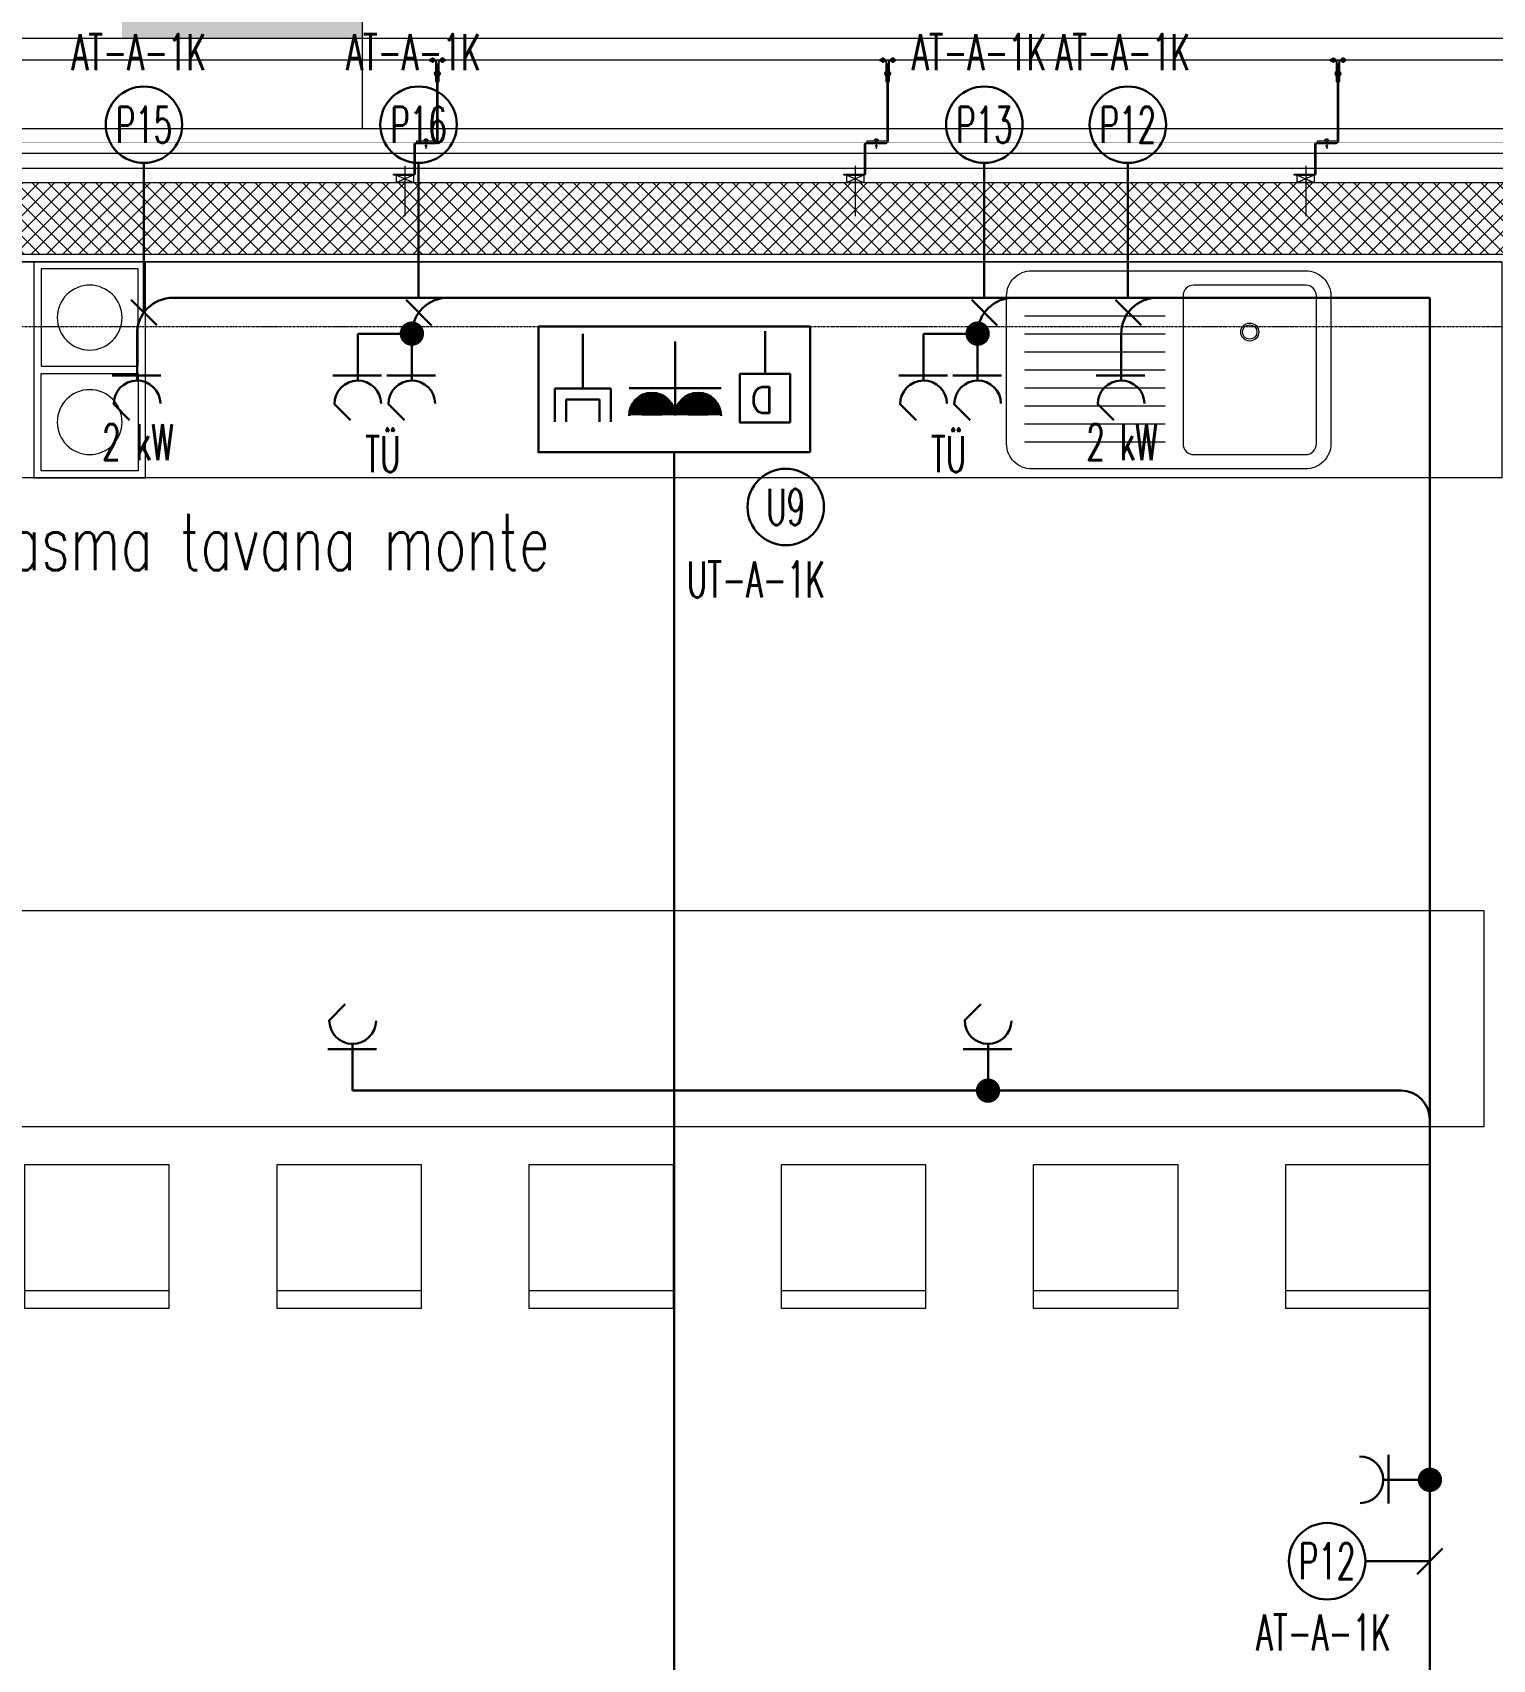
# Model space of a CAD drawing. Extents: x -1439 to 23780, y -1362 to 4476.
# Drawn here: x 8117.6 to 8522.9, y 2415.2 to 2866.6 of the extents above; entities that cross this region are included whole.
import ezdxf
from ezdxf.enums import TextEntityAlignment as Align

# ---------------------------------------------------------------- set-up
doc = ezdxf.new("R2010")
doc.units = 0
doc.header["$MEASUREMENT"] = 0
doc.linetypes.add('Audi$0$DASHDOT2', pattern=[0.5, 0.25, -0.125, 0, -0.125])
doc.layers.get('0').update_dxf_attribs({"color": 9, "lineweight": 9})
for name, color, linetype, lineweight in [('Audi$0$00', 8, 'Continuous', 9), ('Audi$0$05', 8, 'Continuous', 9), ('Audi$0$06C', 8, 'Continuous', 9), ('Audi$0$06D', 8, 'Continuous', 9), ('Audi$0$09W', 8, 'Continuous', 9), ('Audi$0$10', 8, 'Continuous', 9), ('Audi$0$14', 8, 'Continuous', 9), ('Audi$0$22', 8, 'Continuous', 9), ('Audi$0$24', 8, 'Audi$0$DASHDOT2', 9), ('Audi$0$33', 8, 'Audi$0$BATTING', 9), ('Audi$0$35', 8, 'Continuous', 9), ('E-1x8 W ACİL ÇIKIŞ ARMATÜRÜ (TİP1)', 7, 'Continuous', 30), ('E-DATA PRİZİ (RJ45)', 7, 'Continuous', 30), ('E-KABLO', 7, 'Continuous', 30), ('E-KAPAKLI PRİZ', 7, 'Continuous', 30), ('E-LINYE', 7, 'Continuous', 30), ('E-PRİZ', 7, 'Continuous', 30), ('E-TV PRİZİ', 7, 'Continuous', 30), ('E-YAZI', 7, 'Continuous', 30), ('E-ÇİFTLİ UPS PRİZ', 7, 'Continuous', 30)]:
    doc.layers.add(name, color=color, linetype=linetype, lineweight=lineweight)
doc.styles.add('Audi$0$Arial', font='arial.ttf', dxfattribs={"height": 2.5})
doc.styles.add('E-YAZI', font='txttw.shx')
doc.linetypes.add('Audi$0$BATTING', pattern='A,0.0001,-0.1,[134,ltypeshp.shx,S=0.1,R=0,X=-0.1,Y=0],-0.2,[134,ltypeshp.shx,S=0.1,R=180,X=0.1,Y=0],-0.1', length=0.4001)

# ---------------------------------------------------------------- blocks, each defined once
blk = doc.blocks.new('Audi$0$gr-p-birim eleman')
for p, q in [((12.5, -60), (12.5, 0)), ((12.5, 0), (425, 0)), ((425, 0), (425, -60)), ((425, -60), (12.5, -60))]:
    blk.add_line(p, q)
blk = doc.blocks.new('Audi$0$P-AUDI_BAR')
at = {"layer": 'Audi$0$05'}
for points in [[(-420, -180), (0, -180), (0, -240), (-420, -240)], [(-405, -250.5), (-365, -250.5), (-365, -290.5), (-405, -290.5)], [(-335, -250.5), (-295, -250.5), (-295, -290.5), (-335, -290.5)], [(-265, -250.5), (-225, -250.5), (-225, -290.5), (-265, -290.5)], [(-195, -250.5), (-155, -250.5), (-155, -290.5), (-195, -290.5)], [(-125, -250.5), (-85, -250.5), (-85, -290.5), (-125, -290.5)], [(-55, -250.5), (-15, -250.5), (-15, -290.5), (-55, -290.5)]]:
    blk.add_lwpolyline(points, close=True, dxfattribs=at)
for points in [[(-405, -285.5), (-365, -285.5)], [(-335, -285.5), (-295, -285.5)], [(-265, -285.5), (-225, -285.5)], [(-195, -285.5), (-155, -285.5)], [(-125, -285.5), (-85, -285.5)], [(-55, -285.5), (-15, -285.5)]]:
    blk.add_lwpolyline(points, dxfattribs=at)
blk = doc.blocks.new('Audi$0$m-mu-ocak01-p')
for points in [[(-16.5, 5), (-16.5, 65), (14.5, 65), (14.5, 5)], [(12.5, 36), (12.5, 63), (-14.5, 63), (-14.5, 36)], [(12.5, 34), (12.5, 7), (-14.5, 7), (-14.5, 34)]]:
    blk.add_lwpolyline(points, close=True)
for centre in [(-1, 49.5), (-1, 20.5)]:
    blk.add_circle(centre, 9)
blk.add_point((-1, 0))
blk = doc.blocks.new('Audi$0$m-mu-evye01-p')
for points in [[(-45, 9.5), (-45, 50.5, -0.414214), (-38, 57.5), (38, 57.5, -0.414214), (45, 50.5), (45, 9.5, -0.414214), (38, 2.5), (-38, 2.5, -0.414214)], [(-4, 9.5), (-4, 50.5, 0.414214), (-7, 53.5), (-38, 53.5, 0.414214), (-41, 50.5), (-41, 9.5, 0.414214), (-38, 6.5), (-7, 6.5, 0.414214)]]:
    blk.add_lwpolyline(points, format="xyb", close=True)
for points in [[(40, 50), (1, 50)], [(40, 45), (1, 45)], [(40, 40), (1, 40)], [(40, 35), (1, 35)], [(40, 30), (1, 30)], [(40, 25), (1, 25)], [(40, 20), (1, 20)], [(40, 15), (1, 15)], [(40, 10), (1, 10)]]:
    blk.add_lwpolyline(points)
for radius in [2.5, 2]:
    blk.add_circle((-22.5, 19.5), radius)
blk.add_point((0, 0))
blk = doc.blocks.new('Audi$0$0_wallno')
blk.add_lwpolyline([(-7.84, 1.5), (7.942, 1.5), (7.942, -1.5), (-7.84, -1.5)], close=True)
blk.add_lwpolyline([(7.942, 0), (16.132, 0)])
at = {"style": 'Audi$0$Arial'}
blk.add_attdef('GENISLIK', text='', height=2, dxfattribs=at).set_placement((8.442, 0), align=Align.BOTTOM_LEFT)
blk.add_attdef('DUVARNO', text='', height=2, dxfattribs=at).set_placement((0, 0), align=Align.MIDDLE_CENTER)
blk.add_attdef('YUKSEKLIK', text='', height=2, dxfattribs=at).set_placement((8.442, -0.5), align=Align.TOP_LEFT)
blk = doc.blocks.new('Audi$0$p- alum kaplama profil')
at = {"lineweight": 13}
blk.add_lwpolyline([(7.12, 12.59), (7.12, 26.49)], dxfattribs=at)
at = {"lineweight": 18}
blk.add_lwpolyline([(4.09, 6.16), (-1.41, 6.16), (-1.41, 6.46), (4.09, 6.46, 0.414214), (4.29, 6.66), (4.29, 14.66, -0.414214), (4.79, 15.16), (10.29, 15.16), (10.29, 14.86), (4.79, 14.86, 0.414214), (4.59, 14.66), (4.59, 6.66, -0.414214)], format="xyb", close=True, dxfattribs=at)
at = {"lineweight": 5}
blk.add_lwpolyline([(9.44, 15.16), (4.79, 15.16), (4.79, 17.16), (9.44, 17.16)], close=True, dxfattribs=at)
for points in [[(4.79, 15.16), (9.44, 17.16)], [(9.44, 15.16), (4.79, 17.16)]]:
    blk.add_lwpolyline(points, dxfattribs=at)
blk.add_lwpolyline([(-2.06, 5.56), (-2.06, -2.34), (-2.06, -15.69), (-1.66, -15.69), (-1.66, -2.34), (-1.66, 5.56), (-1.66, 5.56), (-1.66, 5.57), (-1.66, 5.57), (-1.66, 5.58), (-1.66, 5.58), (-1.65, 5.59), (-1.65, 5.59), (-1.65, 5.59), (-1.65, 5.6), (-1.65, 5.6), (-1.64, 5.61), (-1.64, 5.61), (-1.64, 5.62), (-1.64, 5.62), (-1.63, 5.62), (-1.63, 5.63), (-1.63, 5.63), (-1.62, 5.63), (-1.62, 5.64), (-1.61, 5.64), (-1.61, 5.64), (-1.61, 5.64), (-1.6, 5.65), (-1.6, 5.65), (-1.59, 5.65), (-1.59, 5.65), (-1.58, 5.65), (-1.58, 5.65), (-1.57, 5.66), (-1.57, 5.66), (-1.56, 5.66), (-1.56, 5.66), (3.94, 5.66), (3.94, 6.06), (-1.56, 6.06), (-1.58, 6.06), (-1.61, 6.05), (-1.63, 6.05), (-1.66, 6.05), (-1.68, 6.04), (-1.7, 6.03), (-1.73, 6.03), (-1.75, 6.02), (-1.77, 6.01), (-1.79, 6), (-1.82, 5.99), (-1.84, 5.97), (-1.86, 5.96), (-1.88, 5.94), (-1.89, 5.93), (-1.91, 5.91), (-1.93, 5.89), (-1.95, 5.87), (-1.96, 5.85), (-1.97, 5.83), (-1.99, 5.81), (-2, 5.79), (-2.01, 5.77), (-2.02, 5.75), (-2.03, 5.72), (-2.04, 5.7), (-2.04, 5.68), (-2.05, 5.65), (-2.05, 5.63), (-2.06, 5.61), (-2.06, 5.58)], close=True)
blk.add_lwpolyline([(-1.66, -2.34), (-2.06, -2.34)])
for points in [[(-2.36, -10.84), (-2.36, -16.39), (-2.36, -16.39, -0.414214), (-2.51, -16.54), (-2.51, -16.54), (-4.06, -16.54), (-4.06, -16.84), (-2.51, -16.84), (-2.51, -16.84, 0.414214), (-2.06, -16.39), (-2.06, -10.84)], [(-1.36, -10.84), (-1.66, -10.84), (-1.66, -16.39, 0.414214), (-1.21, -16.84), (-1.21, -16.84), (0.34, -16.84), (0.34, -16.54), (-1.21, -16.54), (-1.21, -16.54, -0.414214), (-1.36, -16.39), (-1.36, -16.39)]]:
    blk.add_lwpolyline(points, format="xyb", close=True)
for points in [[(0.67, 5.66, -10), (1.91, 5.66, -10)], [(0.67, 5.66, -10), (0.67, 5.64, -10), (0.67, 5.62, -10), (0.67, 5.6, -10), (0.68, 5.58, -10), (0.68, 5.56, -10), (0.69, 5.54, -10), (0.69, 5.52, -10), (0.7, 5.5, -10), (0.7, 5.48, -10), (0.71, 5.46, -10), (0.72, 5.45, -10), (0.73, 5.43, -10), (0.74, 5.41, -10), (0.75, 5.4, -10), (0.76, 5.38, -10), (0.77, 5.36, -10), (0.79, 5.35, -10), (0.8, 5.33, -10), (0.81, 5.32, -10), (0.83, 5.31, -10), (0.84, 5.29, -10), (0.86, 5.28, -10), (0.87, 5.27, -10), (0.89, 5.26, -10), (0.91, 5.25, -10), (0.92, 5.24, -10), (0.94, 5.23, -10), (0.96, 5.22, -10), (0.98, 5.21, -10), (1, 5.21, -10), (1.02, 5.2, -10), (1.03, 5.2, -10)], [(0.96, 5.66, -10), (0.97, 5.66, -10), (0.97, 5.66, -10), (0.97, 5.66, -10), (0.98, 5.66, -10), (0.98, 5.66, -10), (0.99, 5.66, -10), (0.99, 5.66, -10), (1, 5.66, -10), (1, 5.67, -10), (1, 5.67, -10), (1.01, 5.67, -10), (1.01, 5.67, -10), (1.01, 5.67, -10), (1.02, 5.68, -10), (1.02, 5.68, -10), (1.02, 5.68, -10), (1.03, 5.69, -10), (1.03, 5.69, -10), (1.03, 5.69, -10), (1.04, 5.7, -10), (1.04, 5.7, -10), (1.04, 5.7, -10), (1.04, 5.71, -10), (1.04, 5.71, -10), (1.05, 5.72, -10), (1.05, 5.72, -10), (1.05, 5.72, -10), (1.05, 5.73, -10), (1.05, 5.73, -10), (1.05, 5.74, -10), (1.05, 5.74, -10), (1.05, 5.75, -10)], [(1.61, 6.87, -10), (0.98, 6.96, -10)], [(1.33, 5.85, -10), (0.98, 5.88, -10)], [(1.56, 7.05, -10), (1.02, 7.13, -10)], [(1.03, 5.2, -10), (1.04, 5.2, -10), (1.05, 5.19, -10), (1.05, 5.19, -10), (1.06, 5.19, -10), (1.06, 5.19, -10), (1.07, 5.19, -10), (1.07, 5.19, -10), (1.08, 5.19, -10), (1.08, 5.19, -10), (1.09, 5.19, -10), (1.09, 5.18, -10), (1.1, 5.18, -10), (1.1, 5.18, -10), (1.11, 5.18, -10), (1.11, 5.18, -10), (1.12, 5.18, -10), (1.12, 5.18, -10), (1.13, 5.18, -10), (1.13, 5.18, -10), (1.14, 5.18, -10), (1.15, 5.18, -10), (1.15, 5.18, -10), (1.16, 5.17, -10), (1.16, 5.17, -10), (1.17, 5.17, -10), (1.17, 5.17, -10), (1.18, 5.17, -10), (1.18, 5.17, -10), (1.19, 5.17, -10), (1.19, 5.17, -10), (1.2, 5.17, -10), (1.2, 5.17, -10)], [(1.05, 6.91, -10), (1.29, 7.56, -10)], [(1.05, 5.83, -10), (1.05, 6.01, -10)], [(1.05, 5.75, -10), (1.05, 5.83, -10)], [(1.2, 5.17, -10), (1.2, 5.2, -10)], [(1.38, 5.2, -10), (1.2, 5.2, -10)], [(1.29, 4.93, -10), (1.29, 7.8, -10)], [(1.53, 6.82, -10), (1.29, 7.56, -10)], [(1.29, 6.16, -10), (1.29, 6.26, -10)], [(1.38, 5.17, -10), (1.38, 5.2, -10)], [(1.38, 5.17, -10), (1.38, 5.17, -10), (1.39, 5.17, -10), (1.39, 5.17, -10), (1.4, 5.17, -10), (1.41, 5.17, -10), (1.41, 5.17, -10), (1.42, 5.17, -10), (1.42, 5.17, -10), (1.43, 5.17, -10), (1.43, 5.18, -10), (1.44, 5.18, -10), (1.44, 5.18, -10), (1.45, 5.18, -10), (1.45, 5.18, -10), (1.46, 5.18, -10), (1.46, 5.18, -10), (1.47, 5.18, -10), (1.47, 5.18, -10), (1.48, 5.18, -10), (1.48, 5.18, -10), (1.49, 5.18, -10), (1.5, 5.19, -10), (1.5, 5.19, -10), (1.51, 5.19, -10), (1.51, 5.19, -10), (1.52, 5.19, -10), (1.52, 5.19, -10), (1.53, 5.19, -10), (1.53, 5.19, -10), (1.54, 5.19, -10), (1.54, 5.2, -10), (1.55, 5.2, -10)], [(1.53, 5.75, -10), (1.53, 5.92, -10)], [(1.53, 5.75, -10), (1.53, 5.74, -10), (1.53, 5.74, -10), (1.53, 5.73, -10), (1.53, 5.73, -10), (1.53, 5.72, -10), (1.54, 5.72, -10), (1.54, 5.72, -10), (1.54, 5.71, -10), (1.54, 5.71, -10), (1.54, 5.7, -10), (1.54, 5.7, -10), (1.55, 5.7, -10), (1.55, 5.69, -10), (1.55, 5.69, -10), (1.55, 5.69, -10), (1.56, 5.68, -10), (1.56, 5.68, -10), (1.56, 5.68, -10), (1.57, 5.67, -10), (1.57, 5.67, -10), (1.58, 5.67, -10), (1.58, 5.67, -10), (1.58, 5.67, -10), (1.59, 5.66, -10), (1.59, 5.66, -10), (1.6, 5.66, -10), (1.6, 5.66, -10), (1.6, 5.66, -10), (1.61, 5.66, -10), (1.61, 5.66, -10), (1.62, 5.66, -10), (1.62, 5.66, -10)], [(1.55, 5.2, -10), (1.57, 5.2, -10), (1.59, 5.21, -10), (1.6, 5.21, -10), (1.62, 5.22, -10), (1.64, 5.23, -10), (1.66, 5.24, -10), (1.68, 5.25, -10), (1.69, 5.26, -10), (1.71, 5.27, -10), (1.73, 5.28, -10), (1.74, 5.29, -10), (1.76, 5.31, -10), (1.77, 5.32, -10), (1.78, 5.33, -10), (1.8, 5.35, -10), (1.81, 5.36, -10), (1.82, 5.38, -10), (1.83, 5.4, -10), (1.84, 5.41, -10), (1.85, 5.43, -10), (1.86, 5.45, -10), (1.87, 5.46, -10), (1.88, 5.48, -10), (1.89, 5.5, -10), (1.89, 5.52, -10), (1.9, 5.54, -10), (1.9, 5.56, -10), (1.9, 5.58, -10), (1.91, 5.6, -10), (1.91, 5.62, -10), (1.91, 5.64, -10), (1.91, 5.66, -10)], [(-2.86, -13.04, 0), (-0.86, -13.04, 0)], [(-2.36, -12.52, 0), (-2.4, -12.53, 0), (-2.43, -12.56, 0), (-2.47, -12.58, 0), (-2.5, -12.6, 0), (-2.53, -12.63, 0), (-2.56, -12.66, 0), (-2.59, -12.69, 0), (-2.61, -12.73, 0), (-2.63, -12.76, 0), (-2.65, -12.8, 0), (-2.67, -12.84, 0), (-2.68, -12.88, 0), (-2.69, -12.92, 0), (-2.7, -12.96, 0), (-2.71, -13, 0), (-2.71, -13.04, 0), (-2.71, -13.08, 0), (-2.7, -13.13, 0), (-2.69, -13.17, 0), (-2.68, -13.21, 0), (-2.67, -13.25, 0), (-2.65, -13.28, 0), (-2.63, -13.32, 0), (-2.61, -13.36, 0), (-2.59, -13.39, 0), (-2.56, -13.42, 0), (-2.53, -13.45, 0), (-2.5, -13.48, 0), (-2.47, -13.51, 0), (-2.43, -13.53, 0), (-2.4, -13.55, 0), (-2.36, -13.57, 0)], [(-2.36, -13.04, 0), (-2.36, -12.52, 0)], [(-2.36, -13.04, 0), (-2.36, -12.73, 0)], [(-2.36, -12.73, 0), (-2.36, -13.04, 0)], [(-1.36, -12.73, 0), (-2.36, -12.73, 0)], [(-2.36, -13.04, 0), (-2.36, -13.36, 0)], [(-2.36, -13.04, 0), (-2.36, -13.57, 0)], [(-2.36, -13.36, 0), (-2.36, -13.04, 0)], [(-1.36, -13.36, 0), (-2.36, -13.36, 0)], [(-1.36, -13.04, 0), (-1.36, -12.37, 0)], [(-1.36, -13.72, 0), (-1.32, -13.68, 0), (-1.29, -13.65, 0), (-1.26, -13.61, 0), (-1.23, -13.58, 0), (-1.2, -13.54, 0), (-1.18, -13.5, 0), (-1.16, -13.45, 0), (-1.14, -13.41, 0), (-1.12, -13.37, 0), (-1.1, -13.32, 0), (-1.09, -13.28, 0), (-1.08, -13.23, 0), (-1.07, -13.18, 0), (-1.06, -13.14, 0), (-1.06, -13.09, 0), (-1.06, -13.04, 0), (-1.06, -12.99, 0), (-1.06, -12.95, 0), (-1.07, -12.9, 0), (-1.08, -12.85, 0), (-1.09, -12.81, 0), (-1.1, -12.76, 0), (-1.12, -12.72, 0), (-1.14, -12.67, 0), (-1.16, -12.63, 0), (-1.18, -12.59, 0), (-1.2, -12.55, 0), (-1.23, -12.51, 0), (-1.26, -12.47, 0), (-1.29, -12.43, 0), (-1.32, -12.4, 0), (-1.36, -12.37, 0)], [(-1.36, -13.04, 0), (-1.36, -13.72, 0)], [(-3.84, -17.04, 0), (-3.81, -17.07, 0), (-3.78, -17.1, 0), (-3.75, -17.12, 0), (-3.72, -17.15, 0), (-3.69, -17.17, 0), (-3.66, -17.19, 0), (-3.62, -17.21, 0), (-3.59, -17.23, 0), (-3.55, -17.24, 0), (-3.52, -17.26, 0), (-3.48, -17.27, 0), (-3.44, -17.28, 0), (-3.4, -17.28, 0), (-3.36, -17.29, 0), (-3.32, -17.29, 0), (-3.29, -17.29, 0), (-3.25, -17.29, 0), (-3.21, -17.29, 0), (-3.17, -17.28, 0), (-3.13, -17.28, 0), (-3.09, -17.27, 0), (-3.06, -17.26, 0), (-3.02, -17.24, 0), (-2.98, -17.23, 0), (-2.95, -17.21, 0), (-2.91, -17.19, 0), (-2.88, -17.17, 0), (-2.85, -17.15, 0), (-2.82, -17.12, 0), (-2.79, -17.1, 0), (-2.76, -17.07, 0), (-2.73, -17.04, 0)], [(-3.29, -17.04, 0), (-3.84, -17.04, 0)], [(-2.85, -16.54, 0), (-2.86, -16.51, 0), (-2.87, -16.47, 0), (-2.89, -16.44, 0), (-2.91, -16.41, 0), (-2.93, -16.38, 0), (-2.96, -16.35, 0), (-2.98, -16.33, 0), (-3.01, -16.31, 0), (-3.04, -16.29, 0), (-3.07, -16.27, 0), (-3.11, -16.25, 0), (-3.14, -16.24, 0), (-3.18, -16.23, 0), (-3.21, -16.22, 0), (-3.25, -16.22, 0), (-3.29, -16.22, 0), (-3.32, -16.22, 0), (-3.36, -16.22, 0), (-3.39, -16.23, 0), (-3.43, -16.24, 0), (-3.46, -16.25, 0), (-3.5, -16.27, 0), (-3.53, -16.29, 0), (-3.56, -16.31, 0), (-3.59, -16.33, 0), (-3.61, -16.35, 0), (-3.64, -16.38, 0), (-3.66, -16.41, 0), (-3.68, -16.44, 0), (-3.7, -16.47, 0), (-3.71, -16.51, 0), (-3.73, -16.54, 0)], [(-3.29, -16.54, 0), (-3.73, -16.54, 0)], [(-3.29, -16.54, 0), (-3.55, -16.54, 0)], [(-3.55, -16.54, 0), (-3.29, -16.54, 0)], [(-3.55, -17.04, 0), (-3.55, -16.54, 0)], [(-3.29, -17.54, 0), (-3.29, -16.04, 0)], [(-3.29, -16.54, 0), (-2.85, -16.54, 0)], [(-3.29, -16.54, 0), (-3.03, -16.54, 0)], [(-3.03, -16.54, 0), (-3.29, -16.54, 0)], [(-3.29, -17.04, 0), (-2.73, -17.04, 0)], [(-3.03, -17.04, 0), (-3.03, -16.54, 0)], [(-0.56, -17.04, 0), (-1.11, -17.04, 0)], [(0, -17.04, 0), (-0.03, -17.07, 0), (-0.06, -17.1, 0), (-0.09, -17.12, 0), (-0.12, -17.15, 0), (-0.15, -17.17, 0), (-0.18, -17.19, 0), (-0.22, -17.21, 0), (-0.25, -17.23, 0), (-0.29, -17.24, 0), (-0.33, -17.26, 0), (-0.36, -17.27, 0), (-0.4, -17.28, 0), (-0.44, -17.28, 0), (-0.48, -17.29, 0), (-0.52, -17.29, 0), (-0.56, -17.29, 0), (-0.59, -17.29, 0), (-0.63, -17.29, 0), (-0.67, -17.28, 0), (-0.71, -17.28, 0), (-0.75, -17.27, 0), (-0.79, -17.26, 0), (-0.82, -17.24, 0), (-0.86, -17.23, 0), (-0.89, -17.21, 0), (-0.93, -17.19, 0), (-0.96, -17.17, 0), (-0.99, -17.15, 0), (-1.02, -17.12, 0), (-1.05, -17.1, 0), (-1.08, -17.07, 0), (-1.11, -17.04, 0)], [(-1, -16.54, 0), (-0.98, -16.51, 0), (-0.97, -16.47, 0), (-0.95, -16.44, 0), (-0.93, -16.41, 0), (-0.91, -16.38, 0), (-0.88, -16.35, 0), (-0.86, -16.33, 0), (-0.83, -16.31, 0), (-0.8, -16.29, 0), (-0.77, -16.27, 0), (-0.73, -16.25, 0), (-0.7, -16.24, 0), (-0.66, -16.23, 0), (-0.63, -16.22, 0), (-0.59, -16.22, 0), (-0.56, -16.22, 0), (-0.52, -16.22, 0), (-0.48, -16.22, 0), (-0.45, -16.23, 0), (-0.41, -16.24, 0), (-0.38, -16.25, 0), (-0.34, -16.27, 0), (-0.31, -16.29, 0), (-0.28, -16.31, 0), (-0.25, -16.33, 0), (-0.23, -16.35, 0), (-0.2, -16.38, 0), (-0.18, -16.41, 0), (-0.16, -16.44, 0), (-0.14, -16.47, 0), (-0.13, -16.51, 0), (-0.12, -16.54, 0)], [(-0.56, -16.54, 0), (-1, -16.54, 0)], [(-0.56, -16.54, 0), (-0.82, -16.54, 0)], [(-0.82, -16.54, 0), (-0.56, -16.54, 0)], [(-0.82, -17.04, 0), (-0.82, -16.54, 0)], [(-0.56, -17.54, 0), (-0.56, -16.04, 0)], [(-0.56, -16.54, 0), (-0.3, -16.54, 0)], [(-0.56, -16.54, 0), (-0.12, -16.54, 0)], [(-0.3, -16.54, 0), (-0.56, -16.54, 0)], [(-0.56, -17.04, 0), (0, -17.04, 0)], [(-0.3, -17.04, 0), (-0.3, -16.54, 0)]]:
    blk.add_polyline3d(points)
blk = doc.blocks.new('100_PRİZ')
at = {"layer": 'E-PRİZ', "color": 4}
for p, q in [((-1.223, 2.136), (1.279, 2.136)), ((0, 2.4), (0, 0))]:
    blk.add_line(p, q, dxfattribs=at)
blk.add_arc((0, 3.6), 1.2, 180.75513, 0.75513, dxfattribs=at)
blk = doc.blocks.new('100_ÇİFTLİ UPS PRİZ')
at = {"layer": 'E-ÇİFTLİ UPS PRİZ', "color": 4}
for p, q in [((0, 3.862), (0, 0)), ((-2.4, 2.425), (2.4, 2.425))]:
    blk.add_line(p, q, dxfattribs=at)
at = {"layer": 'E-ÇİFTLİ UPS PRİZ', "color": 4, "const_width": 1.2}
for points in [[(-1.8, 3.855, 0.97398), (-0.6, 3.855, 0.97398)], [(0.6, 3.855, 0.97398), (1.8, 3.855, 0.97398)]]:
    blk.add_lwpolyline(points, format="xyb", dxfattribs=at)
at = {"layer": 'E-ÇİFTLİ UPS PRİZ', "color": 4}
for centre, start, end in [((-1.2, 3.87), 179.60828, 359.60828), ((1.2, 3.87), 180.39172, 0.39172)]:
    blk.add_arc(centre, 1.2, start, end, dxfattribs=at)
blk = doc.blocks.new('100_TV PRİZİ')
at = {"layer": 'E-TV PRİZİ', "color": 4}
for p, q in [((-1.229, 3.875), (-1.229, 2.4)), ((-0.737, 3.875), (-0.737, 2.892)), ((0.737, 3.875), (0.737, 2.892)), ((1.229, 3.875), (1.229, 2.4)), ((-0.737, 2.892), (0.737, 2.892)), ((-1.229, 2.4), (1.229, 2.4)), ((0, 2.4), (0, 0))]:
    blk.add_line(p, q, dxfattribs=at)
blk = doc.blocks.new('*U326')
at = {"layer": 'E-DATA PRİZİ (RJ45)', "color": 4}
blk.add_line((0, 0), (0, 2.099), dxfattribs=at)
blk.add_lwpolyline([(-1.229, 4.478), (1.229, 4.478), (1.229, 2.099), (-1.229, 2.099)], close=True, dxfattribs=at)
at = {"layer": 'E-DATA PRİZİ (RJ45)', "color": 3, "style": 'E-YAZI'}
blk.add_text('D', height=1.28, dxfattribs=at).set_placement((-0.44, 2.73))
blk = doc.blocks.new('E-ROTA-GRPRZ2')
at = {"layer": 'E-1x8 W ACİL ÇIKIŞ ARMATÜRÜ (TİP1)', "color": 1}
blk.add_lwpolyline([(-37.7, 34.88), (37.7, 34.88), (37.7, 0), (-37.7, 0)], close=True, dxfattribs=at)
at = {"layer": 'E-DATA PRİZİ (RJ45)', "xscale": 5.67, "yscale": 5.67, "zscale": 5.67}
blk.add_blockref('*U326', (-25.18, 1.24), dxfattribs=at)
at = {"layer": 'E-TV PRİZİ', "xscale": 6.3, "yscale": 6.3, "zscale": 6.3}
blk.add_blockref('100_TV PRİZİ', (25.39, 2.01), dxfattribs=at)
at = {"layer": 'E-ÇİFTLİ UPS PRİZ', "xscale": 5.322239999999999, "yscale": 5.322239999999999, "zscale": 5.322239999999999}
blk.add_blockref('100_ÇİFTLİ UPS PRİZ', (-0.2, 4.14), dxfattribs=at)
blk = doc.blocks.new('100_KAPAKLI PRİZ')
at = {"layer": 'E-KAPAKLI PRİZ', "color": 4}
for p, q in [((1.216, 3.6), (0.379, 4.438)), ((-1.223, 2.136), (1.279, 2.136)), ((0, 2.4), (0, 0))]:
    blk.add_line(p, q, dxfattribs=at)
blk.add_arc((0, 3.6), 1.2, 180.75513, 0.75513, dxfattribs=at)

msp = doc.modelspace()

# ---------------------------------------------------------------- hatches: boundary and pattern name
h = msp.add_hatch(color=253)
h.dxf.hatch_style = 1
h.paths.add_polyline_path([(7132.5, 2865), (7065.5, 2865), (7065.5, 3927), (8209.5, 3927), (8209.5, 2865), (8142.5, 2865), (8142.5, 3860), (7132.5, 3860)])
at = {"layer": 'Audi$0$09W'}
h = msp.add_hatch(dxfattribs=at)
h.set_pattern_fill('ANSI37', color=256, scale=25, style=0)
h.paths.add_polyline_path([(8088.98, 2825), (8527.5, 2825), (8527.5, 2805), (8088.98, 2805)])

# ---------------------------------------------------------------- linework, layer by layer
at = {"layer": 'Audi$0$00'}
msp.add_lwpolyline([(8088.98, 2825), (8527.5, 2825), (8527.5, 2805), (8088.98, 2805)], close=True, dxfattribs=at)
at = {"layer": 'Audi$0$06C'}
msp.add_line((7067.5, 2865), (10767.5, 2865), dxfattribs=at)
at = {"layer": 'Audi$0$06D'}
for points in [[(8087.5, 2840), (8529.59, 2840)], [(8527.5, 2833), (8527.5, 2833), (8088.98, 2833), (8088.98, 2825)]]:
    msp.add_lwpolyline(points, dxfattribs=at)
at = {"layer": 'Audi$0$10'}
msp.add_line((8088.98, 2859), (10761.5, 2859), dxfattribs=at)
at = {"layer": 'Audi$0$10', "const_width": 0.1}
msp.add_lwpolyline([(8088.98, 2836), (8529.59, 2836)], dxfattribs=at)
at = {"layer": 'Audi$0$14'}
msp.add_lwpolyline([(8525.5, 2803), (8103, 2803), (8086.98, 2820.22)], dxfattribs=at)
at = {"layer": 'Audi$0$24'}
msp.add_lwpolyline([(6827.5, 2785), (11027.5, 2785)], dxfattribs=at)
at = {"layer": 'Audi$0$33', "ltscale": 0.4}
msp.add_lwpolyline([(8088.98, 2829), (8527.5, 2829)], dxfattribs=at)
at = {"layer": 'Audi$0$35'}
msp.add_lwpolyline([(10004.84, 1897.89, 0.099521), (7703.07, 1167.17), (7703.07, 1167.17), (7647.15, 1268.13, 0.006902), (7497.58, 1182.57), (7497.58, 1835), (7909.5, 1835), (7909.5, 2075), (7894.5, 2075), (7894.5, 2325), (7909.5, 2325), (7909.5, 2483.5), (7895.44, 2489.8), (7892.5, 2489.8), (7892.5, 2570.2), (7895.5, 2570.2), (7909.5, 2576.5), (7909.5, 2652), (7890.5, 2652), (7890.5, 2768), (7909.5, 2768), (7909.5, 2803), (8525.5, 2803)], format="xyb", dxfattribs=at)
at = {"layer": 'E-KABLO', "color": 6}
for p, q in [((8259.88, 2793), (8156.65, 2793)), ((8303.84, 2793), (8259.88, 2793)), ((8416.67, 2793), (8303.84, 2793)), ((8416.67, 2793), (8429.54, 2793)), ((8505.5, 2793), (8429.81, 2793)), ((8505.5, 2565), (8505.5, 2793)), ((8222.93, 2783), (8207.93, 2783)), ((8222.93, 2783), (8222.93, 2783)), ((8379.97, 2783), (8364.97, 2783)), ((8379.97, 2783), (8379.97, 2783)), ((8419.81, 2783), (8419.81, 2783)), ((8206.5, 2573), (8382.86, 2573)), ((8382.86, 2573), (8497.5, 2573)), ((8382.86, 2573), (8382.86, 2573)), ((8505.5, 2465), (8505.5, 2565)), ((8505.5, 2465), (8505.5, 2279.28)), ((8505.5, 2465), (8505.5, 2465))]:
    msp.add_line(p, q, dxfattribs=at)
at = {"layer": 'E-KABLO', "color": 4}
msp.add_line((8295.78, 2750.12), (8295.78, 2259.28), dxfattribs=at)
at = {"layer": 'E-KABLO', "color": 4, "linetype": 'Continuous', "const_width": 3.38}
for points in [[(8224.62, 2783.05, 1), (8221.24, 2783.05, 1)], [(8381.66, 2783.05, 1), (8378.28, 2783.05, 1)], [(8384.55, 2573, 1), (8381.17, 2573, 1)], [(8507.19, 2465, 1), (8503.81, 2465, 1)]]:
    msp.add_lwpolyline(points, format="xyb", close=True, dxfattribs=at)
at = {"layer": 'E-KABLO', "color": 7, "linetype": 'Continuous'}
for centre in [(8148.57, 2841.02), (8224.79, 2841.02), (8381.82, 2841.02), (8421.67, 2841.02), (8326.7, 2734.94), (8476.98, 2442.42)]:
    msp.add_circle(centre, 10.61, dxfattribs=at)
at = {"layer": 'E-KABLO', "color": 6}
for centre, radius, start, end in [((8156.65, 2783), 10, 90, 180), ((8232.93, 2783), 10, 90, 180), ((8389.97, 2783), 10, 90, 180), ((8429.81, 2783), 10, 90, 180), ((8497.5, 2565), 8, 360, 90)]:
    msp.add_arc(centre, radius, start, end, dxfattribs=at)
at = {"layer": 'E-LINYE', "color": 7, "linetype": 'Continuous'}
for p, q in [((8148.57, 2830.41), (8148.57, 2788.9)), ((8224.79, 2830.41), (8224.79, 2793)), ((8381.82, 2830.41), (8381.82, 2793)), ((8421.67, 2830.41), (8421.67, 2793)), ((8152.13, 2785.38), (8145.02, 2792.41)), ((8228.36, 2785.33), (8221.33, 2792.44)), ((8385.4, 2785.33), (8378.37, 2792.44)), ((8418.22, 2792.4), (8425.33, 2785.37)), ((8487.59, 2442.42), (8505.5, 2442.42)), ((8501.99, 2438.87), (8509.01, 2445.98))]:
    msp.add_line(p, q, dxfattribs=at)

# ---------------------------------------------------------------- block references
at = {"layer": 'Audi$0$05', "linetype": 'Continuous', "xscale": -1, "rotation": 180}
msp.add_blockref('Audi$0$m-mu-ocak01-p', (8134.5, 2808), dxfattribs=at)
at = {"layer": 'Audi$0$05'}
for name, p in [('Audi$0$gr-p-birim eleman', (8100.5, 2803)), ('Audi$0$P-AUDI_BAR', (8520.5, 2803))]:
    msp.add_blockref(name, p, dxfattribs=at)
at = {"layer": 'Audi$0$05', "linetype": 'Continuous', "rotation": 180}
msp.add_blockref('Audi$0$m-mu-evye01-p', (8433, 2803), dxfattribs=at)
at = {"layer": 'Audi$0$10', "rotation": 180}
for p in [(8228.14, 2842.16), (8353.14, 2842.16), (8478.14, 2842.16)]:
    msp.add_blockref('Audi$0$p- alum kaplama profil', p, dxfattribs=at)
at = {"layer": 'Audi$0$22'}
ref = msp.add_blockref('Audi$0$0_wallno', (8209.14, 2920.66), dxfattribs=dict(at, xscale=-5, yscale=5, zscale=5, rotation=90))
ref.add_attrib('DUVARNO', 'AUDI-GC02', dxfattribs={"layer": '0', "height": 10, "rotation": 90, "style": 'Audi$0$Arial'}).set_placement((8209.14, 2921.4), align=Align.MIDDLE_CENTER)
at = {"layer": 'E-KAPAKLI PRİZ', "xscale": 5.399999999999998, "yscale": 5.399999999999998, "zscale": 5.399999999999998, "rotation": 180}
for p in [(8146.65, 2783), (8207.93, 2783), (8222.93, 2783), (8364.97, 2783), (8379.97, 2783), (8419.81, 2783)]:
    msp.add_blockref('100_KAPAKLI PRİZ', p, dxfattribs=at)
at = {"layer": 'E-KAPAKLI PRİZ', "xscale": -5.399999999999998, "yscale": 5.399999999999998, "zscale": 5.399999999999998}
for p in [(8206.5, 2573), (8382.86, 2573)]:
    msp.add_blockref('100_KAPAKLI PRİZ', p, dxfattribs=at)
at = {"layer": 'E-PRİZ', "xscale": 5.399999999999998, "yscale": 5.399999999999998, "zscale": 5.399999999999998, "rotation": 89.99999999999997}
msp.add_blockref('100_PRİZ', (8505.5, 2465), dxfattribs=at)
at = {"layer": 'E-YAZI', "rotation": 180}
msp.add_blockref('E-ROTA-GRPRZ2', (8295.78, 2785), dxfattribs=at)

# ---------------------------------------------------------------- texts
at = {"layer": 'E-KABLO', "color": 3, "linetype": 'Continuous', "style": 'E-YAZI', "width": 0.6}
for s, p in [('P15', (8148.57, 2841.02)), ('P16', (8224.79, 2841.02)), ('P13', (8381.82, 2841.02)), ('P12', (8421.67, 2841.02)), ('U9', (8326.7, 2734.94)), ('P12', (8476.98, 2442.42))]:
    msp.add_text(s, height=10, dxfattribs=at).set_placement(p, align=Align.MIDDLE_CENTER)
at = {"layer": 'E-YAZI', "color": 3, "style": 'E-YAZI'}
for s, height, width, p in [('AT-A-1K', 10, 0.6, (8128.52, 2856.19)), ('AT-A-1K', 10, 0.6, (8204.73, 2856.19)), ('AT-A-1K', 10, 0.6, (8361.77, 2856.19)), ('AT-A-1K', 10, 0.6, (8401.62, 2856.19)), ('2 kW', 10, 0.6, (8136.98, 2747.94)), ('TÜ', 10, 0.6, (8209.98, 2744.62)), ('TÜ', 10, 0.6, (8367.01, 2744.62)), ('2 kW', 10, 0.6, (8410.14, 2747.94)), ('h:asma tavana monte', 15.68, 0.7, (8097.44, 2717.38)), ('UT-A-1K', 10, 0.6, (8299.27, 2709.85, 0)), ('AT-A-1K', 10, 0.6, (8457.28, 2417.66))]:
    msp.add_text(s, height=height, dxfattribs=dict(at, width=width)).set_placement(p)

doc.saveas('drawing.dxf')
